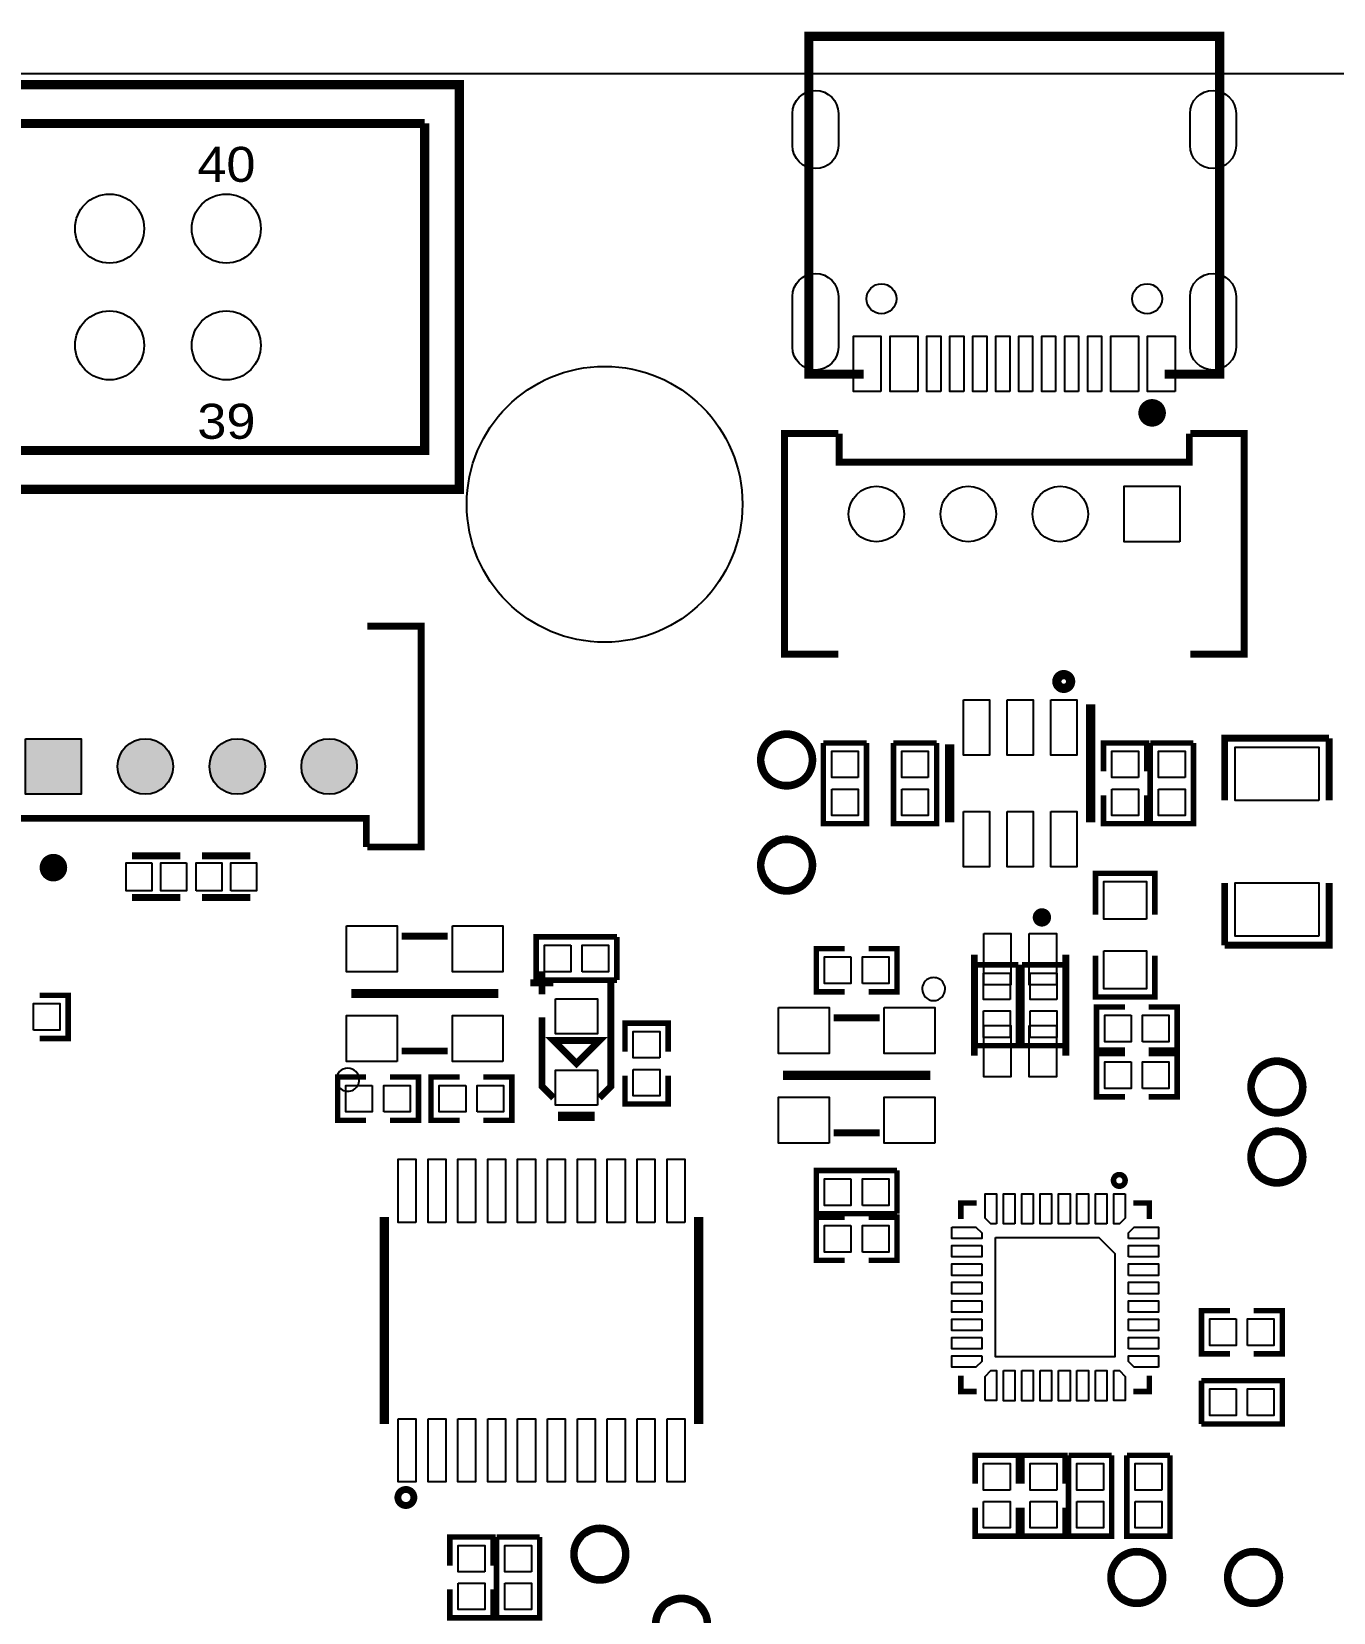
# Model space of a CAD drawing. Extents: x 0 to 145, y 0 to 99.
# Drawn here: x 92.79 to 121.12, y 64.52 to 98.9 of the extents above; entities that cross this region are included whole.
import ezdxf
from ezdxf.enums import TextEntityAlignment as Align

# ---------------------------------------------------------------- set-up
doc = ezdxf.new("R2010")
doc.units = 0
doc.header["$MEASUREMENT"] = 0
doc.layers.get('0').update_dxf_attribs({"linetype": 'CONTINUOUS'})
for name, color, linetype in [('OUTLINE', 7, 'CONTINUOUS'), ('SILKSCREEN_TOP', 7, 'CONTINUOUS'), ('SOLDERMASK_BOTTOM', 231, 'CONTINUOUS'), ('SOLDERMASK_TOP', 94, 'CONTINUOUS')]:
    doc.layers.add(name, color=color, linetype=linetype)

msp = doc.modelspace()

# ---------------------------------------------------------------- hatches: boundary and pattern name
at = {"linetype": 'Continuous'}
h = msp.add_hatch(color=256, dxfattribs=at)
h.set_gradient(color1=(0, 255, 255), color2=(0, 255, 255), tint=1)
h.paths.add_polyline_path([(5.71246, 90.21572), (6.9215, 90.21572), (6.9215, 91.42476), (5.71246, 91.42476)])
h.paths.add_polyline_path([(3.71348, 90.82024, 1), (4.92252, 90.82024, 1)])
h.paths.add_polyline_path([(2.92354, 90.82024, 1), (1.7145, 90.82024, 1)])
h.paths.add_polyline_path([(5.71246, 86.34476), (5.71246, 85.13572), (6.9215, 85.13572), (6.9215, 86.34476)])
h.paths.add_polyline_path([(4.92252, 85.74024, 1), (3.71348, 85.74024, 1)])
h.paths.add_polyline_path([(2.92354, 85.74024, 1), (1.7145, 85.74024, 1)])
h.paths.add_polyline_path([(18.49374, 95.90024, 1), (19.70278, 95.90024, 1)])
h.paths.add_polyline_path([(20.49272, 95.90024, 1), (21.70176, 95.90024, 1)])
h.paths.add_polyline_path([(22.49424, 95.90024, 1), (23.70328, 95.90024, 1)])
h.paths.add_polyline_path([(24.49322, 95.29572), (25.70226, 95.29572), (25.70226, 96.50476), (24.49322, 96.50476)])
h.paths.add_polyline_path([(36.7665, 95.90024, 1), (37.97554, 95.90024, 1)])
h.paths.add_polyline_path([(38.76548, 95.90024, 1), (39.97452, 95.90024, 1)])
h.paths.add_polyline_path([(40.76446, 95.29572), (41.9735, 95.29572), (41.9735, 96.50476), (40.76446, 96.50476)])
h.paths.add_polyline_path([(48.01743, 94.615, 1), (49.51857, 94.615, 1)])
h.paths.add_polyline_path([(50.55743, 94.615, 1), (52.05857, 94.615, 1)])
h.paths.add_polyline_path([(53.09743, 94.615, 1), (54.59857, 94.615, 1)])
h.paths.add_polyline_path([(55.63743, 94.615, 1), (57.13857, 94.615, 1)])
h.paths.add_polyline_path([(58.17743, 94.615, 1), (59.67857, 94.615, 1)])
h.paths.add_polyline_path([(58.17743, 92.075, 1), (59.67857, 92.075, 1)])
h.paths.add_polyline_path([(55.63743, 92.075, 1), (57.13857, 92.075, 1)])
h.paths.add_polyline_path([(53.09743, 92.075, 1), (54.59857, 92.075, 1)])
h.paths.add_polyline_path([(50.55743, 92.075, 1), (52.05857, 92.075, 1)])
h.paths.add_polyline_path([(48.01616, 91.32316), (49.5173, 91.32316), (49.5173, 92.8243), (48.01616, 92.8243)])
h.paths.add_polyline_path([(92.66174, 83.52028), (92.66174, 82.31124), (93.87078, 82.31124), (93.87078, 83.52028)])
h.paths.add_polyline_path([(95.86976, 82.91576, 1), (94.66072, 82.91576, 1)])
h.paths.add_polyline_path([(97.87128, 82.91576, 1), (96.66224, 82.91576, 1)])
h.paths.add_polyline_path([(99.87026, 82.91576, 1), (98.66122, 82.91576, 1)])
h.paths.add_polyline_path([(1.53924, 38.9255), (1.53924, 37.71646), (2.74828, 37.71646), (2.74828, 38.9255)])
h.paths.add_polyline_path([(2.74828, 36.322, 1), (1.53924, 36.322, 1)])
h.paths.add_polyline_path([(7.82828, 36.322, 1), (6.61924, 36.322, 1)])
h.paths.add_polyline_path([(6.61924, 38.9255), (6.61924, 37.71646), (7.82828, 37.71646), (7.82828, 38.9255)])
h.paths.add_polyline_path([(9.5885, 31.45028), (9.5885, 30.24124), (10.79754, 30.24124), (10.79754, 31.45028)])
h.paths.add_polyline_path([(12.79652, 30.84576, 1), (11.58748, 30.84576, 1)])
h.paths.add_polyline_path([(14.7955, 30.84576, 1), (13.58646, 30.84576, 1)])
h.paths.add_polyline_path([(9.63422, 26.1366), (9.63422, 24.57704), (11.19378, 24.57704), (11.19378, 26.1366)])
h.paths.add_polyline_path([(8.65378, 25.35682, 1), (7.09422, 25.35682, 1)])
h.paths.add_polyline_path([(8.65378, 17.73682, 1), (7.09422, 17.73682, 1)])
h.paths.add_polyline_path([(9.63422, 18.5166), (9.63422, 16.95704), (11.19378, 16.95704), (11.19378, 18.5166)])
h.paths.add_polyline_path([(9.63422, 11.1506), (9.63422, 9.59104), (11.19378, 9.59104), (11.19378, 11.1506)])
h.paths.add_polyline_path([(8.65378, 10.37082, 1), (7.09422, 10.37082, 1)])
h.paths.add_polyline_path([(8.65378, 2.49682, 1), (7.09422, 2.49682, 1)])
h.paths.add_polyline_path([(6.11378, 2.49682, 1), (4.55422, 2.49682, 1)])
h.paths.add_polyline_path([(2.01422, 3.2766), (2.01422, 1.71704), (3.57378, 1.71704), (3.57378, 3.2766)])
h.paths.add_polyline_path([(15.53972, 2.66954), (15.53972, 1.4605), (16.74876, 1.4605), (16.74876, 2.66954)])
h.paths.add_polyline_path([(16.74876, 4.064, 1), (15.53972, 4.064, 1)])
h.paths.add_polyline_path([(16.74876, 6.06298, 1), (15.53972, 6.06298, 1)])
h.paths.add_polyline_path([(21.82876, 6.06298, 1), (20.61972, 6.06298, 1)])
h.paths.add_polyline_path([(21.82876, 4.064, 1), (20.61972, 4.064, 1)])
h.paths.add_polyline_path([(20.61972, 2.66954), (20.61972, 1.4605), (21.82876, 1.4605), (21.82876, 2.66954)])
h.paths.add_polyline_path([(25.69972, 2.66954), (25.69972, 1.4605), (26.90876, 1.4605), (26.90876, 2.66954)])
h.paths.add_polyline_path([(26.90876, 4.064, 1), (25.69972, 4.064, 1)])
h.paths.add_polyline_path([(26.90876, 6.06298, 1), (25.69972, 6.06298, 1)])
h.paths.add_polyline_path([(35.32378, 2.75336, 1), (33.76422, 2.75336, 1)])
h.paths.add_polyline_path([(37.86378, 2.75336, 1), (36.30422, 2.75336, 1)])
h.paths.add_polyline_path([(40.40378, 2.75336, 1), (38.84422, 2.75336, 1)])
h.paths.add_polyline_path([(41.38422, 3.53314), (41.38422, 1.97358), (42.94378, 1.97358), (42.94378, 3.53314)])
h.paths.add_polyline_path([(29.6926, 34.30778), (29.6926, 32.74822), (31.25216, 32.74822), (31.25216, 34.30778)])
h.paths.add_polyline_path([(31.25216, 30.988, 1), (29.6926, 30.988, 1)])
h.paths.add_polyline_path([(31.25216, 28.448, 1), (29.6926, 28.448, 1)])
h.paths.add_polyline_path([(31.25216, 25.908, 1), (29.6926, 25.908, 1)])
h.paths.add_polyline_path([(31.25216, 23.368, 1), (29.6926, 23.368, 1)])
h.paths.add_polyline_path([(31.25216, 20.828, 1), (29.6926, 20.828, 1)])
h.paths.add_polyline_path([(29.6926, 19.06778), (29.6926, 17.50822), (31.25216, 17.50822), (31.25216, 19.06778)])
h.paths.add_polyline_path([(31.25216, 15.748, 1), (29.6926, 15.748, 1)])
h.paths.add_polyline_path([(38.87216, 15.748, 1), (37.3126, 15.748, 1)])
h.paths.add_polyline_path([(43.95216, 15.748, 1), (42.3926, 15.748, 1)])
h.paths.add_polyline_path([(47.25416, 15.748, 1), (45.6946, 15.748, 1)])
h.paths.add_polyline_path([(45.6946, 19.06778), (45.6946, 17.50822), (47.25416, 17.50822), (47.25416, 19.06778)])
h.paths.add_polyline_path([(43.95216, 18.288, 1), (42.3926, 18.288, 1)])
h.paths.add_polyline_path([(43.95216, 20.828, 1), (42.3926, 20.828, 1)])
h.paths.add_polyline_path([(43.95216, 23.368, 1), (42.3926, 23.368, 1)])
h.paths.add_polyline_path([(43.95216, 25.908, 1), (42.3926, 25.908, 1)])
h.paths.add_polyline_path([(43.95216, 28.448, 1), (42.3926, 28.448, 1)])
h.paths.add_polyline_path([(43.95216, 30.988, 1), (42.3926, 30.988, 1)])
h.paths.add_polyline_path([(43.95216, 33.528, 1), (42.3926, 33.528, 1)])
h.paths.add_polyline_path([(45.6946, 34.30778), (45.6946, 32.74822), (47.25416, 32.74822), (47.25416, 34.30778)])
h.paths.add_polyline_path([(47.25416, 30.988, 1), (45.6946, 30.988, 1)])
h.paths.add_polyline_path([(47.25416, 28.448, 1), (45.6946, 28.448, 1)])
h.paths.add_polyline_path([(47.25416, 25.908, 1), (45.6946, 25.908, 1)])
h.paths.add_polyline_path([(47.25416, 23.368, 1), (45.6946, 23.368, 1)])
h.paths.add_polyline_path([(47.25416, 20.828, 1), (45.6946, 20.828, 1)])
h.paths.add_polyline_path([(54.87416, 15.748, 1), (53.3146, 15.748, 1)])
h.paths.add_polyline_path([(59.95416, 15.748, 1), (58.3946, 15.748, 1)])
h.paths.add_polyline_path([(59.95416, 18.288, 1), (58.3946, 18.288, 1)])
h.paths.add_polyline_path([(59.95416, 20.828, 1), (58.3946, 20.828, 1)])
h.paths.add_polyline_path([(59.95416, 23.368, 1), (58.3946, 23.368, 1)])
h.paths.add_polyline_path([(59.95416, 25.908, 1), (58.3946, 25.908, 1)])
h.paths.add_polyline_path([(59.95416, 28.448, 1), (58.3946, 28.448, 1)])
h.paths.add_polyline_path([(59.95416, 30.988, 1), (58.3946, 30.988, 1)])
h.paths.add_polyline_path([(59.95416, 33.528, 1), (58.3946, 33.528, 1)])
h.paths.add_polyline_path([(61.6966, 34.30778), (61.6966, 32.74822), (63.25616, 32.74822), (63.25616, 34.30778)])
h.paths.add_polyline_path([(63.25616, 30.988, 1), (61.6966, 30.988, 1)])
h.paths.add_polyline_path([(63.25616, 28.448, 1), (61.6966, 28.448, 1)])
h.paths.add_polyline_path([(63.25616, 25.908, 1), (61.6966, 25.908, 1)])
h.paths.add_polyline_path([(63.25616, 23.368, 1), (61.6966, 23.368, 1)])
h.paths.add_polyline_path([(63.25616, 20.828, 1), (61.6966, 20.828, 1)])
h.paths.add_polyline_path([(61.6966, 19.06778), (61.6966, 17.50822), (63.25616, 17.50822), (63.25616, 19.06778)])
h.paths.add_polyline_path([(63.25616, 15.748, 1), (61.6966, 15.748, 1)])
h.paths.add_polyline_path([(70.87616, 15.748, 1), (69.3166, 15.748, 1)])
h.paths.add_polyline_path([(75.95616, 15.748, 1), (74.3966, 15.748, 1)])
h.paths.add_polyline_path([(75.95616, 18.288, 1), (74.3966, 18.288, 1)])
h.paths.add_polyline_path([(75.95616, 20.828, 1), (74.3966, 20.828, 1)])
h.paths.add_polyline_path([(75.95616, 23.368, 1), (74.3966, 23.368, 1)])
h.paths.add_polyline_path([(75.95616, 25.908, 1), (74.3966, 25.908, 1)])
h.paths.add_polyline_path([(75.95616, 28.448, 1), (74.3966, 28.448, 1)])
h.paths.add_polyline_path([(75.95616, 30.988, 1), (74.3966, 30.988, 1)])
h.paths.add_polyline_path([(75.95616, 33.528, 1), (74.3966, 33.528, 1)])
h.paths.add_polyline_path([(77.6986, 34.30778), (77.6986, 32.74822), (79.25816, 32.74822), (79.25816, 34.30778)])
h.paths.add_polyline_path([(79.25816, 30.988, 1), (77.6986, 30.988, 1)])
h.paths.add_polyline_path([(79.25816, 28.448, 1), (77.6986, 28.448, 1)])
h.paths.add_polyline_path([(79.25816, 25.908, 1), (77.6986, 25.908, 1)])
h.paths.add_polyline_path([(79.25816, 23.368, 1), (77.6986, 23.368, 1)])
h.paths.add_polyline_path([(79.25816, 20.828, 1), (77.6986, 20.828, 1)])
h.paths.add_polyline_path([(77.6986, 19.06778), (77.6986, 17.50822), (79.25816, 17.50822), (79.25816, 19.06778)])
h.paths.add_polyline_path([(79.25816, 15.748, 1), (77.6986, 15.748, 1)])
h.paths.add_polyline_path([(86.87816, 15.748, 1), (85.3186, 15.748, 1)])
h.paths.add_polyline_path([(91.95816, 15.748, 1), (90.3986, 15.748, 1)])
h.paths.add_polyline_path([(91.95816, 18.288, 1), (90.3986, 18.288, 1)])
h.paths.add_polyline_path([(91.95816, 20.828, 1), (90.3986, 20.828, 1)])
h.paths.add_polyline_path([(91.95816, 23.368, 1), (90.3986, 23.368, 1)])
h.paths.add_polyline_path([(91.95816, 25.908, 1), (90.3986, 25.908, 1)])
h.paths.add_polyline_path([(91.95816, 28.448, 1), (90.3986, 28.448, 1)])
h.paths.add_polyline_path([(91.95816, 30.988, 1), (90.3986, 30.988, 1)])
h.paths.add_polyline_path([(91.95816, 33.528, 1), (90.3986, 33.528, 1)])
h.paths.add_polyline_path([(93.7006, 34.30778), (93.7006, 32.74822), (95.26016, 32.74822), (95.26016, 34.30778)])
h.paths.add_polyline_path([(95.26016, 30.988, 1), (93.7006, 30.988, 1)])
h.paths.add_polyline_path([(95.26016, 28.448, 1), (93.7006, 28.448, 1)])
h.paths.add_polyline_path([(95.26016, 25.908, 1), (93.7006, 25.908, 1)])
h.paths.add_polyline_path([(95.26016, 23.368, 1), (93.7006, 23.368, 1)])
h.paths.add_polyline_path([(95.26016, 20.828, 1), (93.7006, 20.828, 1)])
h.paths.add_polyline_path([(93.7006, 19.06778), (93.7006, 17.50822), (95.26016, 17.50822), (95.26016, 19.06778)])
h.paths.add_polyline_path([(95.26016, 15.748, 1), (93.7006, 15.748, 1)])
h.paths.add_polyline_path([(107.96016, 33.528, 1), (106.4006, 33.528, 1)])
h.paths.add_polyline_path([(107.96016, 30.988, 1), (106.4006, 30.988, 1)])
h.paths.add_polyline_path([(107.96016, 28.448, 1), (106.4006, 28.448, 1)])
h.paths.add_polyline_path([(107.96016, 25.908, 1), (106.4006, 25.908, 1)])
h.paths.add_polyline_path([(107.96016, 23.368, 1), (106.4006, 23.368, 1)])
h.paths.add_polyline_path([(107.96016, 20.828, 1), (106.4006, 20.828, 1)])
h.paths.add_polyline_path([(107.96016, 18.288, 1), (106.4006, 18.288, 1)])
h.paths.add_polyline_path([(107.96016, 15.748, 1), (106.4006, 15.748, 1)])
h.paths.add_polyline_path([(102.88016, 15.748, 1), (101.3206, 15.748, 1)])
h.paths.add_polyline_path([(51.32578, 2.75336, 1), (49.76622, 2.75336, 1)])
h.paths.add_polyline_path([(53.86578, 2.75336, 1), (52.30622, 2.75336, 1)])
h.paths.add_polyline_path([(56.40578, 2.75336, 1), (54.84622, 2.75336, 1)])
h.paths.add_polyline_path([(57.38622, 3.53314), (57.38622, 1.97358), (58.94578, 1.97358), (58.94578, 3.53314)])
h.paths.add_polyline_path([(67.32778, 2.75336, 1), (65.76822, 2.75336, 1)])
h.paths.add_polyline_path([(69.86778, 2.75336, 1), (68.30822, 2.75336, 1)])
h.paths.add_polyline_path([(72.40778, 2.75336, 1), (70.84822, 2.75336, 1)])
h.paths.add_polyline_path([(73.38822, 3.53314), (73.38822, 1.97358), (74.94778, 1.97358), (74.94778, 3.53314)])
h.paths.add_polyline_path([(83.32978, 2.75336, 1), (81.77022, 2.75336, 1)])
h.paths.add_polyline_path([(85.86978, 2.75336, 1), (84.31022, 2.75336, 1)])
h.paths.add_polyline_path([(88.40978, 2.75336, 1), (86.85022, 2.75336, 1)])
h.paths.add_polyline_path([(89.39022, 3.53314), (89.39022, 1.97358), (90.94978, 1.97358), (90.94978, 3.53314)])
h.paths.add_polyline_path([(99.33178, 2.75336, 1), (97.77222, 2.75336, 1)])
h.paths.add_polyline_path([(101.87178, 2.75336, 1), (100.31222, 2.75336, 1)])
h.paths.add_polyline_path([(104.41178, 2.75336, 1), (102.85222, 2.75336, 1)])
h.paths.add_polyline_path([(105.39222, 3.53314), (105.39222, 1.97358), (106.95178, 1.97358), (106.95178, 3.53314)])
h.paths.add_polyline_path([(112.75314, 2.54, 1), (111.19358, 2.54, 1)])
h.paths.add_polyline_path([(112.75314, 5.08, 1), (111.19358, 5.08, 1)])
h.paths.add_polyline_path([(112.75314, 7.62, 1), (111.19358, 7.62, 1)])
h.paths.add_polyline_path([(111.19358, 10.93978), (111.19358, 9.38022), (112.75314, 9.38022), (112.75314, 10.93978)])
h.paths.add_polyline_path([(116.85524, 10.95502), (116.85524, 9.74598), (118.06428, 9.74598), (118.06428, 10.95502)])
h.paths.add_polyline_path([(118.06428, 8.34898, 1), (116.85524, 8.34898, 1)])
h.paths.add_polyline_path([(118.06428, 6.35, 1), (116.85524, 6.35, 1)])
h.paths.add_polyline_path([(118.06428, 4.35102, 1), (116.85524, 4.35102, 1)])
h.paths.add_polyline_path([(118.06428, 2.3495, 1), (116.85524, 2.3495, 1)])
h.paths.add_polyline_path([(134.6454, 6.62178), (134.6454, 5.06222), (136.20496, 5.06222), (136.20496, 6.62178)])
h.paths.add_polyline_path([(136.20496, 8.382, 1), (134.6454, 8.382, 1)])
h.paths.add_polyline_path([(136.20496, 10.922, 1), (134.6454, 10.922, 1)])
h.paths.add_polyline_path([(134.6454, 41.41978), (134.6454, 39.86022), (136.20496, 39.86022), (136.20496, 41.41978)])
h.paths.add_polyline_path([(136.20496, 43.18, 1), (134.6454, 43.18, 1)])
h.paths.add_polyline_path([(136.20496, 45.72, 1), (134.6454, 45.72, 1)])
h.paths.add_polyline_path([(133.2865, 55.38724, 1), (132.07746, 55.38724, 1)])
h.paths.add_polyline_path([(133.2865, 57.38876, 1), (132.07746, 57.38876, 1)])
h.paths.add_polyline_path([(32.13354, 38.24224, 1), (30.9245, 38.24224, 1)])
h.paths.add_polyline_path([(34.13252, 38.24224, 1), (32.92348, 38.24224, 1)])
h.paths.add_polyline_path([(34.92246, 38.84676), (34.92246, 37.63772), (36.1315, 37.63772), (36.1315, 38.84676)])
h.paths.add_polyline_path([(48.13554, 38.24224, 1), (46.9265, 38.24224, 1)])
h.paths.add_polyline_path([(50.13452, 38.24224, 1), (48.92548, 38.24224, 1)])
h.paths.add_polyline_path([(50.92446, 38.84676), (50.92446, 37.63772), (52.1335, 37.63772), (52.1335, 38.84676)])
h.paths.add_polyline_path([(35.24504, 47.8155), (35.24504, 46.1645), (36.89604, 46.1645), (36.89604, 47.8155)])
h.paths.add_polyline_path([(34.35604, 46.99, 1), (32.70504, 46.99, 1)])
h.paths.add_polyline_path([(31.81604, 46.99, 1), (30.16504, 46.99, 1)])
h.paths.add_polyline_path([(96.20186, 95.4405), (97.85922, 95.4405), (97.85922, 96.5835), (96.20186, 96.5835)], flags=9)
h.paths.add_polyline_path([(96.13096, 89.8525), (97.93012, 89.8525), (97.93012, 90.9955), (96.13096, 90.9955)], flags=9)
h.paths.add_polyline_path([(48.29387, 95.6945), (49.24213, 95.6945), (49.24213, 96.8375), (48.29387, 96.8375)], flags=9)
h.paths.add_polyline_path([(48.43568, 89.8525), (49.10032, 89.8525), (49.10032, 90.9955), (48.43568, 90.9955)], flags=9)

# ---------------------------------------------------------------- linework, layer by layer
at = {"layer": 'OUTLINE'}
msp.add_lwpolyline([(0.01778, 97.97796), (0.01778, -0.02286), (138.01852, -0.02286), (138.01852, 97.97796)], close=True, dxfattribs=at)
at = {"layer": 'SILKSCREEN_TOP'}
for points, const_width in [([(117.44706, 98.79838), (109.7026, 98.79838), (109.7026, 92.75826)], 0.20066), ([(118.6434, 97.48774), (118.6434, 98.79838), (117.44706, 98.79838)], 0.20066), ([(43.69816, 88.94572), (43.69816, 97.74428), (102.09784, 97.74428), (102.09784, 88.94572), (43.69816, 88.94572)], 0.20066), ([(118.6434, 97.48774), (118.6434, 91.44762), (117.44706, 91.44762)], 0.20066), ([(70.612, 89.789), (44.45, 89.789), (44.45, 96.901), (101.346, 96.901)], 0.20066), ([(101.346, 96.901), (101.346, 89.789), (75.184, 89.789)], 0.20066), ([(110.89894, 91.44762), (109.7026, 91.44762), (109.7026, 92.75826)], 0.20066), ([(110.34268, 90.1573), (109.17174, 90.1573), (109.17174, 85.3567), (110.34268, 85.3567)], 0.14986), ([(110.363, 90.1573), (110.363, 89.535), (117.983, 89.535), (117.983, 90.1573)], 0.14986), ([(118.00332, 85.3567), (119.17426, 85.3567), (119.17426, 90.1573), (118.00332, 90.1573)], 0.14986), ([(100.09632, 81.1657), (101.26726, 81.1657), (101.26726, 85.9663), (100.09632, 85.9663)], 0.14986), ([(115.83416, 84.2645), (115.83416, 81.6991)], 0.20066), ([(118.75262, 82.17916), (118.75262, 83.53044), (121.02338, 83.53044)], 0.14986), ([(121.02338, 82.17916), (121.02338, 83.53044)], 0.14986), ([(110.9599, 83.42884), (110.0201, 83.42884)], 0.11938), ([(110.9599, 83.42884), (110.9599, 81.67116), (110.0201, 81.67116), (110.0201, 83.42884)], 0.11938), ([(112.4839, 83.42884), (111.5441, 83.42884)], 0.11938), ([(112.4839, 83.42884), (112.4839, 81.67116), (111.5441, 81.67116), (111.5441, 83.42884)], 0.11938), ([(112.76584, 83.4009), (112.76584, 81.6991)], 0.20066), ([(117.0559, 82.80908), (117.0559, 83.42884), (116.1161, 83.42884), (116.1161, 82.80908)], 0.11938), ([(118.0719, 83.42884), (117.1321, 83.42884)], 0.11938), ([(118.0719, 83.42884), (118.0719, 81.67116), (117.1321, 81.67116), (117.1321, 83.42884)], 0.11938), ([(117.0559, 82.29092), (117.0559, 81.67116), (116.1161, 81.67116), (116.1161, 82.29092)], 0.11938), ([(100.076, 81.1657), (100.076, 81.788), (92.456, 81.788), (92.456, 81.1657)], 0.14986), ([(96.02978, 80.97012), (94.97822, 80.97012)], 0.1524), ([(96.50222, 80.97012), (97.55378, 80.97012)], 0.1524), ([(115.94084, 79.69504), (115.94084, 80.5942), (117.23116, 80.5942), (117.23116, 79.69504)], 0.11938), ([(121.02338, 80.38084), (121.02338, 79.02956), (118.75262, 79.02956)], 0.14986), ([(118.75262, 80.38084), (118.75262, 79.02956)], 0.14986), ([(96.02978, 80.06588), (94.97822, 80.06588)], 0.1524), ([(96.50222, 80.06588), (97.55378, 80.06588)], 0.1524), ([(100.84562, 79.22768), (101.84638, 79.22768)], 0.14986), ([(105.52684, 78.2701), (103.76916, 78.2701), (103.76916, 79.2099), (105.52684, 79.2099)], 0.11938), ([(105.52684, 78.2701), (105.52684, 79.2099)], 0.11938), ([(110.48492, 78.9559), (109.86516, 78.9559), (109.86516, 78.0161), (110.48492, 78.0161)], 0.11938), ([(111.00308, 78.9559), (111.62284, 78.9559), (111.62284, 78.0161), (111.00308, 78.0161)], 0.11938), ([(113.30432, 78.82382), (113.30432, 76.62418)], 0.14986), ([(115.29568, 78.82382), (115.29568, 76.62418)], 0.14986), ([(115.94084, 78.80096), (115.94084, 77.9018), (117.23116, 77.9018), (117.23116, 78.80096)], 0.11938), ([(103.8987, 77.95768), (103.8987, 78.45806)], 0.14986), ([(114.2619, 78.60284), (113.3221, 78.60284)], 0.11938), ([(114.2619, 78.60284), (114.2619, 76.84516), (113.3221, 76.84516), (113.3221, 78.60284)], 0.11938), ([(115.2779, 78.60284), (114.3381, 78.60284)], 0.11938), ([(115.2779, 78.60284), (115.2779, 76.84516), (114.3381, 76.84516), (114.3381, 78.60284)], 0.11938), ([(102.9462, 77.978), (99.7458, 77.978)], 0.20066), ([(104.14762, 78.20914), (103.64724, 78.20914)], 0.14986), ([(105.3973, 78.20914), (105.3973, 75.9587), (105.14838, 75.70724)], 0.14986), ([(92.96908, 77.0001), (93.58884, 77.0001), (93.58884, 77.9399), (92.96908, 77.9399)], 0.11938), ([(116.58092, 76.7461), (115.96116, 76.7461), (115.96116, 77.6859), (116.58092, 77.6859)], 0.11938), ([(117.09908, 76.7461), (117.71884, 76.7461), (117.71884, 77.6859), (117.09908, 77.6859)], 0.11938), ([(104.14762, 75.70724), (103.8987, 75.9587), (103.8987, 77.4573)], 0.14986), ([(106.6419, 76.71308), (106.6419, 77.33284), (105.7021, 77.33284), (105.7021, 76.71308)], 0.11938), ([(111.24438, 77.44968), (110.24362, 77.44968)], 0.14986), ([(104.648, 76.45908), (104.14762, 76.95692), (105.14838, 76.95692), (104.648, 76.45908)], 0.14986), ([(100.84562, 76.72832), (101.84638, 76.72832)], 0.14986), ([(116.58092, 75.7301), (115.96116, 75.7301), (115.96116, 76.6699), (116.58092, 76.6699)], 0.11938), ([(117.09908, 75.7301), (117.71884, 75.7301), (117.71884, 76.6699), (117.09908, 76.6699)], 0.11938), ([(100.07092, 76.1619), (99.45116, 76.1619), (99.45116, 75.2221), (100.07092, 75.2221)], 0.11938), ([(100.58908, 76.1619), (101.20884, 76.1619), (101.20884, 75.2221), (100.58908, 75.2221)], 0.11938), ([(102.10292, 75.2221), (101.48316, 75.2221), (101.48316, 76.1619), (102.10292, 76.1619)], 0.11938), ([(102.62108, 75.2221), (103.24084, 75.2221), (103.24084, 76.1619), (102.62108, 76.1619)], 0.11938), ([(106.6419, 76.19492), (106.6419, 75.57516), (105.7021, 75.57516), (105.7021, 76.19492)], 0.11938), ([(109.1438, 76.2), (112.3442, 76.2)], 0.20066), ([(105.04678, 75.30592), (104.24922, 75.30592)], 0.20066), ([(111.24438, 74.95032), (110.24362, 74.95032)], 0.14986), ([(111.62284, 73.1901), (109.86516, 73.1901), (109.86516, 74.1299), (111.62284, 74.1299)], 0.11938), ([(111.62284, 73.1901), (111.62284, 74.1299)], 0.11938), ([(113.01222, 73.07834), (113.01222, 73.42378), (113.35766, 73.42378)], 0.11938), ([(116.76634, 73.42378), (117.11178, 73.42378), (117.11178, 73.07834)], 0.11938), ([(100.46716, 68.61556), (100.46716, 73.11644)], 0.20066), ([(107.30484, 68.61556), (107.30484, 73.11644)], 0.20066), ([(110.48492, 73.1139), (109.86516, 73.1139), (109.86516, 72.1741), (110.48492, 72.1741)], 0.11938), ([(111.00308, 73.1139), (111.62284, 73.1139), (111.62284, 72.1741), (111.00308, 72.1741)], 0.11938), ([(118.86692, 70.1421), (118.24716, 70.1421), (118.24716, 71.0819), (118.86692, 71.0819)], 0.11938), ([(119.38508, 70.1421), (120.00484, 70.1421), (120.00484, 71.0819), (119.38508, 71.0819)], 0.11938), ([(113.35766, 69.32422), (113.01222, 69.32422), (113.01222, 69.66966)], 0.11938), ([(117.11178, 69.66966), (117.11178, 69.32422), (116.76634, 69.32422)], 0.11938), ([(118.24716, 69.5579), (118.24716, 68.6181)], 0.11938), ([(118.24716, 69.5579), (120.00484, 69.5579), (120.00484, 68.6181), (118.24716, 68.6181)], 0.11938), ([(113.3221, 67.31508), (113.3221, 67.93484), (114.2619, 67.93484), (114.2619, 67.31508)], 0.11938), ([(114.3381, 67.31508), (114.3381, 67.93484), (115.2779, 67.93484), (115.2779, 67.31508)], 0.11938), ([(116.2939, 67.93484), (115.3541, 67.93484)], 0.11938), ([(116.2939, 67.93484), (116.2939, 66.17716), (115.3541, 66.17716), (115.3541, 67.93484)], 0.11938), ([(117.5639, 67.93484), (116.6241, 67.93484)], 0.11938), ([(117.5639, 67.93484), (117.5639, 66.17716), (116.6241, 66.17716), (116.6241, 67.93484)], 0.11938), ([(113.3221, 66.79692), (113.3221, 66.17716), (114.2619, 66.17716), (114.2619, 66.79692)], 0.11938), ([(114.3381, 66.79692), (114.3381, 66.17716), (115.2779, 66.17716), (115.2779, 66.79692)], 0.11938), ([(101.8921, 65.53708), (101.8921, 66.15684), (102.8319, 66.15684), (102.8319, 65.53708)], 0.11938), ([(103.8479, 66.15684), (102.9081, 66.15684)], 0.11938), ([(103.8479, 66.15684), (103.8479, 64.39916), (102.9081, 64.39916), (102.9081, 66.15684)], 0.11938), ([(101.8921, 65.01892), (101.8921, 64.39916), (102.8319, 64.39916), (102.8319, 65.01892)], 0.11938)]:
    msp.add_lwpolyline(points, dxfattribs=dict(at, const_width=const_width))
for points, const_width in [([(117.3226, 90.60688, 1.000801), (117.02288, 90.60688, 0.9992), (117.3226, 90.60688)], 0.29972), ([(115.39982, 84.76488, 1.000801), (115.1001, 84.76488, 0.9992), (115.39982, 84.76488)], 0.20066), ([(109.78896, 83.058, 1), (108.65104, 83.058, 1), (109.78896, 83.058)], 0.1524), ([(109.78896, 80.772, 1), (108.65104, 80.772, 1), (109.78896, 80.772)], 0.1524), ([(93.41612, 80.71612, 0.9992), (93.1164, 80.71612, 1.000801), (93.41612, 80.71612)], 0.29972), ([(114.87404, 79.63408, 0.999193), (114.67592, 79.63408, 1.000808), (114.87404, 79.63408)], 0.20066), ([(120.45696, 75.946, 1), (119.31904, 75.946, 1), (120.45696, 75.946)], 0.1524), ([(120.45696, 74.422, 1), (119.31904, 74.422, 1), (120.45696, 74.422)], 0.1524), ([(116.586, 73.914, 1), (116.332, 73.914, 1), (116.586, 73.914)], 0.11938), ([(101.10978, 67.0179, 1.000575), (100.7618, 67.0179, 0.999425), (101.10978, 67.0179)], 0.14986), ([(105.72496, 65.786, 1), (104.58704, 65.786, 1), (105.72496, 65.786)], 0.1524), ([(117.40896, 65.278, 1), (116.27104, 65.278, 1), (117.40896, 65.278)], 0.1524), ([(119.94896, 65.278, 1), (118.81104, 65.278, 1), (119.94896, 65.278)], 0.1524), ([(107.50296, 64.262, 1), (106.36504, 64.262, 1), (107.50296, 64.262)], 0.1524)]:
    msp.add_lwpolyline(points, format="xyb", dxfattribs=dict(at, const_width=const_width))
for points in [[(112.66932, 78.07452, 1), (112.16868, 78.07548, 1)], [(99.92106, 76.10348, 1), (99.42094, 76.10252, 1)]]:
    msp.add_lwpolyline(points, format="xyb", close=True, dxfattribs=at)
at = {"layer": 'SOLDERMASK_BOTTOM'}
for points in [[(110.34776, 97.11817), (110.34776, 96.41967, -1), (109.347, 96.41967), (109.347, 97.11817, -1)], [(117.99824, 96.41967), (117.99824, 97.11817, -1), (118.999, 97.11817), (118.999, 96.41967, -1)], [(110.34776, 93.13799), (110.34776, 92.03817, -1), (109.347, 92.03817), (109.347, 93.13799, -1)], [(117.99824, 92.03817), (117.99824, 93.13799, -1), (118.999, 93.13799), (118.999, 92.03817, -1)]]:
    msp.add_lwpolyline(points, format="xyb", close=True, dxfattribs=at)
for points in [[(117.77726, 87.80272), (116.56822, 87.80272), (116.56822, 89.01176), (117.77726, 89.01176)], [(92.66174, 83.52028), (93.87078, 83.52028), (93.87078, 82.31124), (92.66174, 82.31124)]]:
    msp.add_lwpolyline(points, close=True, dxfattribs=at)
for centre, radius in [((94.488, 94.615), 0.75057), ((97.028, 94.615), 0.75057), ((111.28248, 93.08846), 0.32512), ((117.06352, 93.08846), 0.32512), ((94.488, 92.075), 0.75057), ((97.028, 92.075), 0.75057), ((105.26014, 88.61806), 2.99974), ((111.17326, 88.40724), 0.60452), ((113.17224, 88.40724), 0.60452), ((115.17376, 88.40724), 0.60452), ((95.26524, 82.91576), 0.60452), ((97.26676, 82.91576), 0.60452), ((99.26574, 82.91576), 0.60452)]:
    msp.add_circle(centre, radius, dxfattribs=at)
at = {"layer": 'SOLDERMASK_TOP'}
for points in [[(110.34776, 97.11817), (110.34776, 96.41967, -1), (109.347, 96.41967), (109.347, 97.11817, -1)], [(117.99824, 96.41967), (117.99824, 97.11817, -1), (118.999, 97.11817), (118.999, 96.41967, -1)], [(110.34776, 93.13799), (110.34776, 92.03817, -1), (109.347, 92.03817), (109.347, 93.13799, -1)], [(117.99824, 92.03817), (117.99824, 93.13799, -1), (118.999, 93.13799), (118.999, 92.03817, -1)]]:
    msp.add_lwpolyline(points, format="xyb", close=True, dxfattribs=at)
for points in [[(111.27232, 91.07424), (110.67288, 91.07424), (110.67288, 92.27312), (111.27232, 92.27312)], [(112.07242, 91.07424), (111.47298, 91.07424), (111.47298, 92.27312), (112.07242, 92.27312)], [(112.5728, 91.07424), (112.27308, 91.07424), (112.27308, 92.27312), (112.5728, 92.27312)], [(113.07318, 91.07424), (112.77346, 91.07424), (112.77346, 92.27312), (113.07318, 92.27312)], [(113.57356, 91.07424), (113.27384, 91.07424), (113.27384, 92.27312), (113.57356, 92.27312)], [(114.07394, 91.07424), (113.77422, 91.07424), (113.77422, 92.27312), (114.07394, 92.27312)], [(114.57178, 91.07424), (114.27206, 91.07424), (114.27206, 92.27312), (114.57178, 92.27312)], [(115.07216, 91.07424), (114.77244, 91.07424), (114.77244, 92.27312), (115.07216, 92.27312)], [(115.57254, 91.07424), (115.27282, 91.07424), (115.27282, 92.27312), (115.57254, 92.27312)], [(116.07292, 91.07424), (115.7732, 91.07424), (115.7732, 92.27312), (116.07292, 92.27312)], [(116.87302, 91.07424), (116.27358, 91.07424), (116.27358, 92.27312), (116.87302, 92.27312)], [(117.67312, 91.07424), (117.07368, 91.07424), (117.07368, 92.27312), (117.67312, 92.27312)], [(117.77726, 87.80272), (116.56822, 87.80272), (116.56822, 89.01176), (117.77726, 89.01176)], [(113.06556, 84.36356), (113.63452, 84.36356), (113.63452, 83.16468), (113.06556, 83.16468)], [(114.01552, 84.36356), (114.58448, 84.36356), (114.58448, 83.16468), (114.01552, 83.16468)], [(114.96548, 84.36356), (115.53444, 84.36356), (115.53444, 83.16468), (114.96548, 83.16468)], [(92.66174, 83.52028), (93.87078, 83.52028), (93.87078, 82.31124), (92.66174, 82.31124)], [(110.77956, 82.67446), (110.20044, 82.67446), (110.20044, 83.2485), (110.77956, 83.2485)], [(112.30356, 82.67446), (111.72444, 82.67446), (111.72444, 83.2485), (112.30356, 83.2485)], [(116.87556, 82.67446), (116.29644, 82.67446), (116.29644, 83.2485), (116.87556, 83.2485)], [(117.89156, 82.67446), (117.31244, 82.67446), (117.31244, 83.2485), (117.89156, 83.2485)], [(120.79859, 82.17535), (118.97741, 82.17535), (118.97741, 83.33613), (120.79859, 83.33613)], [(110.20044, 82.42554), (110.77956, 82.42554), (110.77956, 81.8515), (110.20044, 81.8515)], [(111.72444, 82.42554), (112.30356, 82.42554), (112.30356, 81.8515), (111.72444, 81.8515)], [(116.29644, 82.42554), (116.87556, 82.42554), (116.87556, 81.8515), (116.29644, 81.8515)], [(117.31244, 82.42554), (117.89156, 82.42554), (117.89156, 81.8515), (117.31244, 81.8515)], [(113.06556, 81.93532), (113.63452, 81.93532), (113.63452, 80.73644), (113.06556, 80.73644)], [(114.01552, 81.93532), (114.58448, 81.93532), (114.58448, 80.73644), (114.01552, 80.73644)], [(114.96548, 81.93532), (115.53444, 81.93532), (115.53444, 80.73644), (114.96548, 80.73644)], [(95.40748, 80.8228), (95.40748, 80.2132), (94.84868, 80.2132), (94.84868, 80.8228)], [(96.15932, 80.8228), (96.15932, 80.2132), (95.60052, 80.2132), (95.60052, 80.8228)], [(96.37268, 80.2132), (96.37268, 80.8228), (96.93148, 80.8228), (96.93148, 80.2132)], [(97.12452, 80.2132), (97.12452, 80.8228), (97.68332, 80.8228), (97.68332, 80.2132)], [(117.05082, 79.59217), (116.12118, 79.59217), (116.12118, 80.41259), (117.05082, 80.41259)], [(120.79859, 79.22387), (118.97741, 79.22387), (118.97741, 80.38465), (120.79859, 80.38465)], [(99.64547, 79.45374), (100.74529, 79.45374), (100.74529, 78.45298), (99.64547, 78.45298)], [(101.94671, 79.45374), (103.04653, 79.45374), (103.04653, 78.45298), (101.94671, 78.45298)], [(113.51006, 79.28483), (114.09934, 79.28483), (114.09934, 78.16469), (113.51006, 78.16469)], [(114.50066, 79.28483), (115.08994, 79.28483), (115.08994, 78.16469), (114.50066, 78.16469)], [(104.52354, 79.02956), (104.52354, 78.45044), (103.9495, 78.45044), (103.9495, 79.02956)], [(104.77246, 78.45044), (104.77246, 79.02956), (105.3465, 79.02956), (105.3465, 78.45044)], [(110.61954, 78.77556), (110.61954, 78.19644), (110.0455, 78.19644), (110.0455, 78.77556)], [(110.86846, 78.19644), (110.86846, 78.77556), (111.4425, 78.77556), (111.4425, 78.19644)], [(116.12118, 78.90383), (117.05082, 78.90383), (117.05082, 78.08341), (116.12118, 78.08341)], [(114.08156, 77.84846), (113.50244, 77.84846), (113.50244, 78.4225), (114.08156, 78.4225)], [(115.09756, 77.84846), (114.51844, 77.84846), (114.51844, 78.4225), (115.09756, 78.4225)], [(92.83446, 77.18044), (92.83446, 77.75956), (93.4085, 77.75956), (93.4085, 77.18044)], [(104.18826, 77.86243), (105.10774, 77.86243), (105.10774, 77.10297), (104.18826, 77.10297)], [(100.74529, 76.50226), (99.64547, 76.50226), (99.64547, 77.50302), (100.74529, 77.50302)], [(103.04653, 76.50226), (101.94671, 76.50226), (101.94671, 77.50302), (103.04653, 77.50302)], [(109.04347, 77.67574), (110.14329, 77.67574), (110.14329, 76.67498), (109.04347, 76.67498)], [(111.34471, 77.67574), (112.44453, 77.67574), (112.44453, 76.67498), (111.34471, 76.67498)], [(113.50244, 77.59954), (114.08156, 77.59954), (114.08156, 77.0255), (113.50244, 77.0255)], [(114.51844, 77.59954), (115.09756, 77.59954), (115.09756, 77.0255), (114.51844, 77.0255)], [(116.71554, 77.50556), (116.71554, 76.92644), (116.1415, 76.92644), (116.1415, 77.50556)], [(116.96446, 76.92644), (116.96446, 77.50556), (117.5385, 77.50556), (117.5385, 76.92644)], [(106.46156, 76.57846), (105.88244, 76.57846), (105.88244, 77.1525), (106.46156, 77.1525)], [(113.51006, 77.28331), (114.09934, 77.28331), (114.09934, 76.16317), (113.51006, 76.16317)], [(114.50066, 77.28331), (115.08994, 77.28331), (115.08994, 76.16317), (114.50066, 76.16317)], [(105.88244, 76.32954), (106.46156, 76.32954), (106.46156, 75.7555), (105.88244, 75.7555)], [(116.71554, 76.48956), (116.71554, 75.91044), (116.1415, 75.91044), (116.1415, 76.48956)], [(116.96446, 75.91044), (116.96446, 76.48956), (117.5385, 76.48956), (117.5385, 75.91044)], [(100.20554, 75.98156), (100.20554, 75.40244), (99.6315, 75.40244), (99.6315, 75.98156)], [(100.45446, 75.40244), (100.45446, 75.98156), (101.0285, 75.98156), (101.0285, 75.40244)], [(102.23754, 75.98156), (102.23754, 75.40244), (101.6635, 75.40244), (101.6635, 75.98156)], [(102.48646, 75.40244), (102.48646, 75.98156), (103.0605, 75.98156), (103.0605, 75.40244)], [(105.10774, 75.55357), (104.18826, 75.55357), (104.18826, 76.31303), (105.10774, 76.31303)], [(110.14329, 74.72426), (109.04347, 74.72426), (109.04347, 75.72502), (110.14329, 75.72502)], [(112.44453, 74.72426), (111.34471, 74.72426), (111.34471, 75.72502), (112.44453, 75.72502)], [(101.15296, 73.00214), (100.76688, 73.00214), (100.76688, 74.37374), (101.15296, 74.37374)], [(101.8032, 73.00214), (101.41712, 73.00214), (101.41712, 74.37374), (101.8032, 74.37374)], [(102.45344, 73.00214), (102.06736, 73.00214), (102.06736, 74.37374), (102.45344, 74.37374)], [(103.10368, 73.00214), (102.7176, 73.00214), (102.7176, 74.37374), (103.10368, 74.37374)], [(103.75392, 73.00214), (103.36784, 73.00214), (103.36784, 74.37374), (103.75392, 74.37374)], [(104.40416, 73.00214), (104.01808, 73.00214), (104.01808, 74.37374), (104.40416, 74.37374)], [(105.0544, 73.00214), (104.66832, 73.00214), (104.66832, 74.37374), (105.0544, 74.37374)], [(105.70464, 73.00214), (105.31856, 73.00214), (105.31856, 74.37374), (105.70464, 74.37374)], [(106.35488, 73.00214), (105.9688, 73.00214), (105.9688, 74.37374), (106.35488, 74.37374)], [(107.00512, 73.00214), (106.61904, 73.00214), (106.61904, 74.37374), (107.00512, 74.37374)], [(110.61954, 73.94956), (110.61954, 73.37044), (110.0455, 73.37044), (110.0455, 73.94956)], [(110.86846, 73.37044), (110.86846, 73.94956), (111.4425, 73.94956), (111.4425, 73.37044)], [(113.78692, 72.97166), (113.66246, 72.97166), (113.538, 73.09612), (113.538, 73.6219), (113.78692, 73.6219)], [(114.1857, 72.96912), (113.93678, 72.96912), (113.93678, 73.62444), (114.1857, 73.62444)], [(114.58702, 72.96912), (114.3381, 72.96912), (114.3381, 73.62444), (114.58702, 73.62444)], [(114.9858, 72.96912), (114.73688, 72.96912), (114.73688, 73.62444), (114.9858, 73.62444)], [(115.38712, 72.96912), (115.1382, 72.96912), (115.1382, 73.62444), (115.38712, 73.62444)], [(115.7859, 72.96912), (115.53698, 72.96912), (115.53698, 73.62444), (115.7859, 73.62444)], [(116.18722, 72.96912), (115.9383, 72.96912), (115.9383, 73.62444), (116.18722, 73.62444)], [(116.586, 73.6219), (116.586, 73.09612), (116.46154, 72.97166), (116.33708, 72.97166), (116.33708, 73.6219)], [(110.61954, 72.93356), (110.61954, 72.35444), (110.0455, 72.35444), (110.0455, 72.93356)], [(110.86846, 72.35444), (110.86846, 72.93356), (111.4425, 72.93356), (111.4425, 72.35444)], [(112.8141, 72.898), (113.33988, 72.898), (113.46434, 72.77354), (113.46434, 72.64908), (112.8141, 72.64908)], [(116.65966, 72.64908), (116.65966, 72.77354), (116.78412, 72.898), (117.3099, 72.898), (117.3099, 72.64908)], [(113.76152, 72.67448), (116.01196, 72.67448), (116.36248, 72.32396), (116.36248, 70.07352), (113.76152, 70.07352)], [(113.46688, 72.49922), (113.46688, 72.2503), (112.81156, 72.2503), (112.81156, 72.49922)], [(116.65712, 72.2503), (116.65712, 72.49922), (117.31244, 72.49922), (117.31244, 72.2503)], [(113.46688, 72.0979), (113.46688, 71.84898), (112.81156, 71.84898), (112.81156, 72.0979)], [(116.65712, 71.84898), (116.65712, 72.0979), (117.31244, 72.0979), (117.31244, 71.84898)], [(113.46688, 71.69912), (113.46688, 71.4502), (112.81156, 71.4502), (112.81156, 71.69912)], [(116.65712, 71.4502), (116.65712, 71.69912), (117.31244, 71.69912), (117.31244, 71.4502)], [(113.46688, 71.2978), (113.46688, 71.04888), (112.81156, 71.04888), (112.81156, 71.2978)], [(116.65712, 71.04888), (116.65712, 71.2978), (117.31244, 71.2978), (117.31244, 71.04888)], [(113.46688, 70.89902), (113.46688, 70.6501), (112.81156, 70.6501), (112.81156, 70.89902)], [(116.65712, 70.6501), (116.65712, 70.89902), (117.31244, 70.89902), (117.31244, 70.6501)], [(119.00154, 70.90156), (119.00154, 70.32244), (118.4275, 70.32244), (118.4275, 70.90156)], [(119.25046, 70.32244), (119.25046, 70.90156), (119.8245, 70.90156), (119.8245, 70.32244)], [(113.46688, 70.4977), (113.46688, 70.24878), (112.81156, 70.24878), (112.81156, 70.4977)], [(116.65712, 70.24878), (116.65712, 70.4977), (117.31244, 70.4977), (117.31244, 70.24878)], [(113.46434, 70.09892), (113.46434, 69.97446), (113.33988, 69.85), (112.8141, 69.85), (112.8141, 70.09892)], [(117.3099, 69.85), (116.78412, 69.85), (116.65966, 69.97446), (116.65966, 70.09892), (117.3099, 70.09892)], [(113.538, 69.1261), (113.538, 69.65188), (113.66246, 69.77634), (113.78692, 69.77634), (113.78692, 69.1261)], [(113.93678, 69.77888), (114.1857, 69.77888), (114.1857, 69.12356), (113.93678, 69.12356)], [(114.3381, 69.77888), (114.58702, 69.77888), (114.58702, 69.12356), (114.3381, 69.12356)], [(114.73688, 69.77888), (114.9858, 69.77888), (114.9858, 69.12356), (114.73688, 69.12356)], [(115.1382, 69.77888), (115.38712, 69.77888), (115.38712, 69.12356), (115.1382, 69.12356)], [(115.53698, 69.77888), (115.7859, 69.77888), (115.7859, 69.12356), (115.53698, 69.12356)], [(115.9383, 69.77888), (116.18722, 69.77888), (116.18722, 69.12356), (115.9383, 69.12356)], [(116.33708, 69.77634), (116.46154, 69.77634), (116.586, 69.65188), (116.586, 69.1261), (116.33708, 69.1261)], [(119.00154, 69.37756), (119.00154, 68.79844), (118.4275, 68.79844), (118.4275, 69.37756)], [(119.25046, 68.79844), (119.25046, 69.37756), (119.8245, 69.37756), (119.8245, 68.79844)], [(100.76688, 68.72986), (101.15296, 68.72986), (101.15296, 67.35826), (100.76688, 67.35826)], [(101.41712, 68.72986), (101.8032, 68.72986), (101.8032, 67.35826), (101.41712, 67.35826)], [(102.06736, 68.72986), (102.45344, 68.72986), (102.45344, 67.35826), (102.06736, 67.35826)], [(102.7176, 68.72986), (103.10368, 68.72986), (103.10368, 67.35826), (102.7176, 67.35826)], [(103.36784, 68.72986), (103.75392, 68.72986), (103.75392, 67.35826), (103.36784, 67.35826)], [(104.01808, 68.72986), (104.40416, 68.72986), (104.40416, 67.35826), (104.01808, 67.35826)], [(104.66832, 68.72986), (105.0544, 68.72986), (105.0544, 67.35826), (104.66832, 67.35826)], [(105.31856, 68.72986), (105.70464, 68.72986), (105.70464, 67.35826), (105.31856, 67.35826)], [(105.9688, 68.72986), (106.35488, 68.72986), (106.35488, 67.35826), (105.9688, 67.35826)], [(106.61904, 68.72986), (107.00512, 68.72986), (107.00512, 67.35826), (106.61904, 67.35826)], [(114.08156, 67.18046), (113.50244, 67.18046), (113.50244, 67.7545), (114.08156, 67.7545)], [(115.09756, 67.18046), (114.51844, 67.18046), (114.51844, 67.7545), (115.09756, 67.7545)], [(116.11356, 67.18046), (115.53444, 67.18046), (115.53444, 67.7545), (116.11356, 67.7545)], [(117.38356, 67.18046), (116.80444, 67.18046), (116.80444, 67.7545), (117.38356, 67.7545)], [(113.50244, 66.93154), (114.08156, 66.93154), (114.08156, 66.3575), (113.50244, 66.3575)], [(114.51844, 66.93154), (115.09756, 66.93154), (115.09756, 66.3575), (114.51844, 66.3575)], [(115.53444, 66.93154), (116.11356, 66.93154), (116.11356, 66.3575), (115.53444, 66.3575)], [(116.80444, 66.93154), (117.38356, 66.93154), (117.38356, 66.3575), (116.80444, 66.3575)], [(102.65156, 65.40246), (102.07244, 65.40246), (102.07244, 65.9765), (102.65156, 65.9765)], [(103.66756, 65.40246), (103.08844, 65.40246), (103.08844, 65.9765), (103.66756, 65.9765)], [(102.07244, 65.15354), (102.65156, 65.15354), (102.65156, 64.5795), (102.07244, 64.5795)], [(103.08844, 65.15354), (103.66756, 65.15354), (103.66756, 64.5795), (103.08844, 64.5795)]]:
    msp.add_lwpolyline(points, close=True, dxfattribs=at)
for centre, radius in [((94.488, 94.615), 0.75057), ((97.028, 94.615), 0.75057), ((111.28248, 93.08846), 0.32512), ((117.06352, 93.08846), 0.32512), ((94.488, 92.075), 0.75057), ((97.028, 92.075), 0.75057), ((105.26014, 88.61806), 2.99974), ((111.17326, 88.40724), 0.60452), ((113.17224, 88.40724), 0.60452), ((115.17376, 88.40724), 0.60452), ((109.22, 83.058), 0.50038), ((95.26524, 82.91576), 0.60452), ((97.26676, 82.91576), 0.60452), ((99.26574, 82.91576), 0.60452), ((109.22, 80.772), 0.50038), ((119.888, 75.946), 0.50038), ((119.888, 74.422), 0.50038), ((105.156, 65.786), 0.50038), ((116.84, 65.278), 0.50038), ((119.38, 65.278), 0.50038), ((106.934, 64.262), 0.50038)]:
    msp.add_circle(centre, radius, dxfattribs=at)

# ---------------------------------------------------------------- texts
at = {"layer": 'SILKSCREEN_TOP', "width": 1.116667}
for s, p in [('40', (97.03054, 95.631)), ('39', (97.03054, 90.043))]:
    msp.add_text(s, height=0.762, dxfattribs=at).set_placement(p, align=Align.CENTER)

doc.saveas('drawing.dxf')
